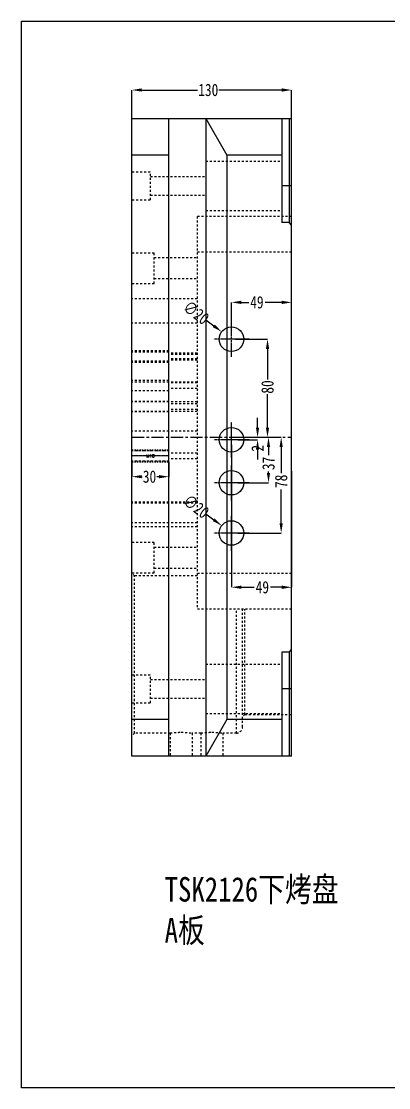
# Model space of a CAD drawing. Header units: millimetres. Extents: x 3267 to 5677, y -4731 to 2600.
# Drawn here: x 4198 to 4497, y -3152 to -2283 of the extents above; entities that cross this region are included whole.
import ezdxf
from ezdxf.enums import TextEntityAlignment as Align

# ---------------------------------------------------------------- set-up
doc = ezdxf.new("R2010")
doc.units = ezdxf.units.MM
doc.header["$LTSCALE"] = 16.335
doc.header["$PDMODE"] = 3
doc.header["$PDSIZE"] = 0.3125
doc.linetypes.add('CENTER', pattern=[0.6, 0.375, -0.075, 0.075, -0.075])
doc.linetypes.add('HIDDEN', pattern=[0.2, 0.1, -0.1])
doc.layers.get('0').update_dxf_attribs({"linetype": 'CONTINUOUS'})
doc.layers.get('Defpoints').update_dxf_attribs({"linetype": 'CONTINUOUS'})
doc.layers.add('21', color=7, linetype='CONTINUOUS')
doc.layers.add('DEFAULT_2', color=8, linetype='HIDDEN')
doc.layers.add('screw', color=33, linetype='CONTINUOUS', lineweight=13)
doc.styles.get("Standard").update_dxf_attribs({"font": 'txt', "width": 0.8})
doc.styles.add('TXT', font='txt.shx', dxfattribs={"bigfont": 'gbcbig.shx'})
doc.dimstyles.new('副本 STANDARD', dxfattribs={"dimtxt": 6, "dimasz": 4, "dimexe": 0, "dimexo": 0, "dimgap": 0, "dimtad": 0, "dimdsep": 46, "dimlunit": 6, "dimtxsty": 'Standard', "dimcen": 0, "dimclrd": 4, "dimclre": 4, "dimclrt": 6, "dimazin": 2, "dimtfac": 2, "dimtofl": 0, "dimtmove": 1, "dimatfit": 3, "dimfxl": 0, "dimtolj": 1, "dimtzin": 0, "dimarcsym": 0})

# ---------------------------------------------------------------- blocks, each defined once
blk = doc.blocks.new('*D534')
at = {"color": 4, "linetype": 'Continuous', "lineweight": -2}
for p, q in [((4369.48, -2628.45), (4369.48, -2744.44)), ((4418.48, -2649.89), (4418.48, -2744.44)), ((4377.48, -2744.44), (4387.96, -2744.44)), ((4410.48, -2744.44), (4401.3, -2744.44))]:
    blk.add_line(p, q, dxfattribs=at)
at = {"color": 4}
for points in [[(4377.48, -2743.11), (4377.48, -2745.77), (4369.48, -2744.44)], [(4410.48, -2743.11), (4410.48, -2745.77), (4418.48, -2744.44)]]:
    blk.add_solid(points, dxfattribs=at)
at = {"layer": 'Defpoints', "color": 0}
for p in [(4369.48, -2628.45), (4418.48, -2649.89), (4418.48, -2744.44)]:
    blk.add_point(p, dxfattribs=at)
at = {"color": 6, "insert": (4394.63, -2744.44), "char_height": 10, "attachment_point": 5}
blk.add_mtext('\\A1;49', dxfattribs=at)
blk = doc.blocks.new('*D535')
at = {"color": 4, "linetype": 'Continuous', "lineweight": -2}
for p, q in [((4369.48, -2537.98), (4369.48, -2512.22)), ((4377.48, -2512.22), (4383.52, -2512.22)), ((4410.48, -2512.22), (4396.85, -2512.22)), ((4418.48, -2528.39), (4418.48, -2512.22))]:
    blk.add_line(p, q, dxfattribs=at)
at = {"color": 4}
for points in [[(4377.48, -2510.89), (4377.48, -2513.55), (4369.48, -2512.22)], [(4410.48, -2510.89), (4410.48, -2513.55), (4418.48, -2512.22)]]:
    blk.add_solid(points, dxfattribs=at)
at = {"layer": 'Defpoints', "color": 0}
for p in [(4418.48, -2512.22), (4418.48, -2528.39), (4369.48, -2537.98)]:
    blk.add_point(p, dxfattribs=at)
at = {"color": 6, "insert": (4390.19, -2512.22), "char_height": 10, "attachment_point": 5}
blk.add_mtext('\\A1;49', dxfattribs=at)
blk = doc.blocks.new('*D536')
at = {"color": 4, "linetype": 'Continuous', "lineweight": -2}
for p, q in [((4372.77, -2542.21), (4398.82, -2542.21)), ((4398.82, -2550.21), (4398.82, -2575.16)), ((4398.82, -2614.21), (4398.82, -2587.16)), ((4388.23, -2622.21), (4398.82, -2622.21))]:
    blk.add_line(p, q, dxfattribs=at)
at = {"color": 4}
for points in [[(4397.49, -2550.21), (4400.16, -2550.21), (4398.82, -2542.21)], [(4397.49, -2614.21), (4400.16, -2614.21), (4398.82, -2622.21)]]:
    blk.add_solid(points, dxfattribs=at)
at = {"layer": 'Defpoints', "color": 0}
for p in [(4372.77, -2542.21), (4388.23, -2622.21), (4398.82, -2622.21)]:
    blk.add_point(p, dxfattribs=at)
at = {"color": 6, "insert": (4398.82, -2581.16), "char_height": 10, "attachment_point": 5, "rotation": 90}
blk.add_mtext('\\A1;80', dxfattribs=at)
blk = doc.blocks.new('*D537')
at = {"color": 4, "linetype": 'Continuous', "lineweight": -2}
for p, q in [((4390.71, -2614.21), (4390.71, -2606.21)), ((4374.56, -2622.21), (4390.71, -2622.21)), ((4374.56, -2624.21), (4390.71, -2624.21)), ((4390.71, -2632.21), (4390.71, -2640.21))]:
    blk.add_line(p, q, dxfattribs=at)
at = {"color": 4}
for points in [[(4389.38, -2614.21), (4392.04, -2614.21), (4390.71, -2622.21)], [(4389.38, -2632.21), (4392.04, -2632.21), (4390.71, -2624.21)]]:
    blk.add_solid(points, dxfattribs=at)
at = {"layer": 'Defpoints', "color": 0}
for p in [(4374.56, -2622.21), (4374.56, -2624.21), (4390.71, -2622.21)]:
    blk.add_point(p, dxfattribs=at)
at = {"color": 6, "insert": (4390.71, -2631.16), "char_height": 10, "attachment_point": 5, "rotation": 90}
blk.add_mtext('\\A1;2', dxfattribs=at)
blk = doc.blocks.new('*D538')
at = {"color": 4, "linetype": 'Continuous', "lineweight": -2}
for p, q in [((4374.56, -2622.21), (4399.63, -2622.21)), ((4399.63, -2630.21), (4399.63, -2636.85)), ((4399.63, -2651.21), (4399.63, -2650.18)), ((4374.56, -2659.21), (4399.63, -2659.21))]:
    blk.add_line(p, q, dxfattribs=at)
at = {"color": 4}
for points in [[(4398.3, -2630.21), (4400.97, -2630.21), (4399.63, -2622.21)], [(4398.3, -2651.21), (4400.97, -2651.21), (4399.63, -2659.21)]]:
    blk.add_solid(points, dxfattribs=at)
at = {"layer": 'Defpoints', "color": 0}
for p in [(4374.56, -2622.21), (4374.56, -2659.21), (4399.63, -2659.21)]:
    blk.add_point(p, dxfattribs=at)
at = {"color": 6, "insert": (4399.63, -2643.51), "char_height": 10, "attachment_point": 5, "rotation": 90}
blk.add_mtext('\\A1;37', dxfattribs=at)
blk = doc.blocks.new('*D539')
at = {"color": 4, "linetype": 'Continuous', "lineweight": -2}
for p, q in [((4374.56, -2622.21), (4409.95, -2622.21)), ((4409.95, -2630.21), (4409.95, -2651.4)), ((4409.95, -2692.21), (4409.95, -2664.73)), ((4374.56, -2700.21), (4409.95, -2700.21))]:
    blk.add_line(p, q, dxfattribs=at)
at = {"color": 4}
for points in [[(4408.62, -2630.21), (4411.28, -2630.21), (4409.95, -2622.21)], [(4408.62, -2692.21), (4411.28, -2692.21), (4409.95, -2700.21)]]:
    blk.add_solid(points, dxfattribs=at)
at = {"layer": 'Defpoints', "color": 0}
for p in [(4374.56, -2622.21), (4374.56, -2700.21), (4409.95, -2700.21)]:
    blk.add_point(p, dxfattribs=at)
at = {"color": 6, "insert": (4409.95, -2658.06), "char_height": 10, "attachment_point": 5, "rotation": 90}
blk.add_mtext('\\A1;78', dxfattribs=at)
blk = doc.blocks.new('*D540')
at = {"color": 4, "linetype": 'Continuous', "lineweight": -2}
blk.add_line((4348.7, -2684.59), (4355.09, -2689.4), dxfattribs=at)
at = {"color": 4}
blk.add_solid([(4355.89, -2688.33), (4354.29, -2690.46), (4361.49, -2694.21)], dxfattribs=at)
at = {"layer": 'Defpoints', "color": 0}
for p in [(4361.49, -2694.21), (4377.47, -2706.22)]:
    blk.add_point(p, dxfattribs=at)
at = {"color": 6, "insert": (4340.7, -2678.59), "char_height": 10, "attachment_point": 5, "rotation": 323.07565}
blk.add_mtext('\\A1;∅20', dxfattribs=at)
blk = doc.blocks.new('*D541')
at = {"color": 4, "linetype": 'Continuous', "lineweight": -2}
blk.add_line((4348.7, -2526.58), (4355.1, -2531.39), dxfattribs=at)
at = {"color": 4}
blk.add_solid([(4355.9, -2530.33), (4354.29, -2532.46), (4361.49, -2536.2)], dxfattribs=at)
at = {"layer": 'Defpoints', "color": 0}
for p in [(4361.49, -2536.2), (4377.47, -2548.22)]:
    blk.add_point(p, dxfattribs=at)
at = {"color": 6, "insert": (4340.71, -2520.57), "char_height": 10, "attachment_point": 5, "rotation": 323.04638}
blk.add_mtext('\\A1;∅20', dxfattribs=at)
blk = doc.blocks.new('*D542')
at = {"color": 4, "linetype": 'Continuous', "lineweight": -2}
for p, q in [((4288.48, -2362.21), (4288.48, -2339.12)), ((4296.48, -2339.12), (4341.92, -2339.12)), ((4410.48, -2339.12), (4359.25, -2339.12)), ((4418.48, -2362.21), (4418.48, -2339.12))]:
    blk.add_line(p, q, dxfattribs=at)
at = {"color": 4}
for points in [[(4296.48, -2337.79), (4296.48, -2340.46), (4288.48, -2339.12)], [(4410.48, -2337.79), (4410.48, -2340.46), (4418.48, -2339.12)]]:
    blk.add_solid(points, dxfattribs=at)
at = {"layer": 'Defpoints', "color": 0}
for p in [(4288.48, -2339.12), (4288.48, -2362.21), (4418.48, -2362.21)]:
    blk.add_point(p, dxfattribs=at)
at = {"color": 6, "insert": (4350.59, -2339.12), "char_height": 10, "attachment_point": 5}
blk.add_mtext('\\A1;130', dxfattribs=at)
blk = doc.blocks.new('*D566')
at = {"color": 4, "linetype": 'Continuous', "lineweight": -2}
for p, q in [((4288.48, -2642.38), (4288.48, -2654.3)), ((4318.48, -2642.38), (4318.48, -2654.3)), ((4296.48, -2654.3), (4296.76, -2654.3)), ((4310.48, -2654.3), (4308.76, -2654.3))]:
    blk.add_line(p, q, dxfattribs=at)
at = {"color": 4}
for points in [[(4296.48, -2652.97), (4296.48, -2655.63), (4288.48, -2654.3)], [(4310.48, -2652.97), (4310.48, -2655.63), (4318.48, -2654.3)]]:
    blk.add_solid(points, dxfattribs=at)
at = {"layer": 'Defpoints', "color": 0}
for p in [(4288.48, -2642.38), (4318.48, -2642.38), (4288.48, -2654.3)]:
    blk.add_point(p, dxfattribs=at)
at = {"color": 6, "insert": (4302.76, -2654.3), "char_height": 10, "attachment_point": 5}
blk.add_mtext('\\A1;30', dxfattribs=at)

msp = doc.modelspace()

# ---------------------------------------------------------------- linework, layer by layer
at = {"color": 7, "linetype": 'Continuous'}
for p, q in [((4288.476, -2882.213), (4288.476, -2362.213)), ((4288.476, -2362.213), (4418.476, -2362.213)), ((4318.476, -2882.213), (4318.476, -2362.213)), ((4348.476, -2362.213), (4348.476, -2882.213)), ((4348.476, -2362.213), (4365.796, -2392.213)), ((4410.476, -2362.213), (4410.476, -2447.213)), ((4416.476, -2362.213), (4416.476, -2447.213)), ((4418.476, -2882.213), (4418.476, -2362.213)), ((4318.476, -2392.213), (4288.476, -2392.213)), ((4365.796, -2392.213), (4365.796, -2852.213)), ((4410.476, -2392.213), (4365.796, -2392.213)), ((4418.476, -2417.213), (4410.476, -2417.213)), ((4416.476, -2447.213), (4410.476, -2447.213)), ((4418.476, -2449.213), (4416.476, -2447.213)), ((4416.476, -2797.213), (4410.476, -2797.213)), ((4410.476, -2797.213), (4410.476, -2882.213)), ((4416.476, -2797.213), (4418.476, -2795.213)), ((4416.476, -2797.213), (4416.476, -2882.213)), ((4418.476, -2827.213), (4410.476, -2827.213)), ((4318.476, -2852.213), (4288.476, -2852.213)), ((4365.796, -2852.213), (4348.476, -2882.213)), ((4410.476, -2852.213), (4365.796, -2852.213)), ((4418.476, -2882.213), (4288.476, -2882.213))]:
    msp.add_line(p, q, dxfattribs=at)
at = {"color": 1, "linetype": 'CENTER', "ltscale": 1.617141}
msp.add_line((4288.476, -2622.213), (4418.476, -2622.213), dxfattribs=at)
msp.add_lwpolyline([(4198.381, -2283.13), (5073.123, -2283.13), (5073.123, -3152.325), (4198.381, -3152.325)], close=True)
at = {"layer": '21', "color": 1, "linetype": 'CENTER', "ltscale": 0.248791}
for p, q in [((4369.48, -2556.612), (4369.48, -2527.812)), ((4383.88, -2542.212), (4355.08, -2542.212)), ((4369.48, -2638.613), (4369.48, -2609.813)), ((4383.88, -2624.213), (4355.08, -2624.213)), ((4369.48, -2673.613), (4369.48, -2644.813)), ((4383.88, -2659.213), (4355.08, -2659.213)), ((4369.48, -2714.613), (4369.48, -2685.813)), ((4383.88, -2700.213), (4355.08, -2700.213))]:
    msp.add_line(p, q, dxfattribs=at)
at = {"layer": '21', "color": 7, "linetype": 'Continuous'}
for centre in [(4369.48, -2542.212), (4369.48, -2624.213), (4369.48, -2659.213), (4369.48, -2700.213)]:
    msp.add_circle(centre, 10, dxfattribs=at)
at = {"layer": 'DEFAULT_2', "color": 8, "linetype": 'HIDDEN'}
for p, q in [((4348.476, -2397.213), (4410.476, -2397.213)), ((4288.476, -2405.713), (4303.476, -2405.713)), ((4303.476, -2428.711), (4303.476, -2405.714)), ((4303.476, -2409.713), (4348.476, -2409.713)), ((4303.476, -2424.713), (4348.476, -2424.713)), ((4288.476, -2428.713), (4303.476, -2428.713)), ((4341.48, -2442.213), (4341.48, -2762.213)), ((4418.476, -2442.213), (4341.48, -2442.213)), ((4348.476, -2437.213), (4410.476, -2437.213)), ((4288.476, -2471.743), (4306.476, -2471.743)), ((4306.476, -2496.741), (4306.476, -2471.744)), ((4306.476, -2475.743), (4341.48, -2475.743)), ((4418.476, -2471.213), (4341.48, -2471.213)), ((4306.476, -2492.743), (4341.48, -2492.743)), ((4288.476, -2496.743), (4306.476, -2496.743)), ((4341.48, -2509.243), (4288.476, -2509.243)), ((4341.48, -2529.243), (4288.476, -2529.243)), ((4318.476, -2551.727), (4288.476, -2551.727)), ((4318.476, -2552.732), (4288.476, -2552.732)), ((4341.48, -2553.727), (4318.476, -2553.727)), ((4341.48, -2554.732), (4318.476, -2554.732)), ((4318.476, -2560.227), (4288.476, -2560.227)), ((4318.476, -2561.232), (4288.476, -2561.232)), ((4341.48, -2558.227), (4318.476, -2558.227)), ((4341.48, -2559.232), (4318.476, -2559.232)), ((4318.476, -2575.847), (4288.476, -2575.847)), ((4341.48, -2577.182), (4288.476, -2577.182)), ((4341.48, -2577.847), (4318.476, -2577.847)), ((4318.476, -2584.347), (4288.476, -2584.347)), ((4341.48, -2582.347), (4318.476, -2582.347)), ((4318.476, -2592.932), (4288.476, -2592.932)), ((4341.48, -2593.182), (4288.476, -2593.182)), ((4341.48, -2594.932), (4318.476, -2594.932)), ((4341.48, -2601.182), (4288.476, -2601.182)), ((4318.476, -2601.432), (4288.476, -2601.432)), ((4341.48, -2599.432), (4318.476, -2599.432)), ((4341.48, -2617.182), (4288.476, -2617.182)), ((4318.476, -2633.132), (4288.476, -2633.132)), ((4318.476, -2641.632), (4288.476, -2641.632)), ((4341.48, -2635.132), (4318.476, -2635.132)), ((4341.48, -2639.632), (4318.476, -2639.632)), ((4341.48, -2675.183), (4288.476, -2675.183)), ((4341.48, -2675.97), (4288.476, -2675.97)), ((4341.48, -2691.97), (4288.476, -2691.97)), ((4341.48, -2695.183), (4288.476, -2695.183)), ((4288.476, -2707.743), (4306.476, -2707.743)), ((4306.476, -2732.741), (4306.476, -2707.744)), ((4306.476, -2711.743), (4341.48, -2711.743)), ((4306.476, -2728.743), (4341.48, -2728.743)), ((4288.476, -2732.743), (4306.476, -2732.743)), ((4290.476, -2735.13), (4288.476, -2733.13)), ((4290.476, -2863.28), (4290.476, -2735.13)), ((4341.48, -2735.13), (4290.476, -2735.13)), ((4418.476, -2733.213), (4341.48, -2733.213)), ((4418.476, -2762.213), (4341.48, -2762.213)), ((4373.476, -2863.28), (4373.476, -2762.213)), ((4378.476, -2858.278), (4378.476, -2762.213)), ((4380.476, -2848.212), (4380.476, -2762.213)), ((4348.476, -2807.213), (4410.476, -2807.213)), ((4288.476, -2815.713), (4303.476, -2815.713)), ((4303.476, -2838.711), (4303.476, -2815.714)), ((4303.476, -2819.713), (4348.476, -2819.713)), ((4288.476, -2838.713), (4303.476, -2838.713)), ((4303.476, -2834.713), (4348.476, -2834.713)), ((4348.476, -2847.213), (4410.476, -2847.213)), ((4380.476, -2848.212), (4378.476, -2850.212)), ((4380.476, -2848.212), (4418.476, -2848.212)), ((4290.476, -2863.28), (4288.476, -2865.28)), ((4319.476, -2863.28), (4290.476, -2863.28)), ((4319.476, -2863.28), (4319.476, -2882.213)), ((4344.476, -2863.28), (4337.476, -2863.28)), ((4337.476, -2863.28), (4337.476, -2882.213)), ((4344.476, -2863.28), (4344.476, -2882.213)), ((4373.476, -2863.28), (4362.476, -2863.28)), ((4362.476, -2863.28), (4362.476, -2882.213))]:
    msp.add_line(p, q, dxfattribs=at)
at = {"layer": 'DEFAULT_2', "color": 1, "linetype": 'CENTER', "ltscale": 0.373186}
msp.add_line((4318.476, -2637.382), (4288.476, -2637.382), dxfattribs=at)
at = {"layer": 'DEFAULT_2', "color": 8, "linetype": 'HIDDEN'}
msp.add_arc((4373.476, -2858.28), 5, 270, 0, dxfattribs=at)
for points, knots in [([(4319.476, -2863.28), (4319.479, -2863.278), (4319.494, -2863.279), (4319.526, -2863.272), (4319.581, -2863.266), (4319.695, -2863.249), (4319.892, -2863.223), (4320.188, -2863.184), (4320.565, -2863.136), (4321.017, -2863.081), (4321.541, -2863.022), (4322.368, -2862.936), (4323.537, -2862.831), (4325.073, -2862.729), (4326.74, -2862.661), (4327.89, -2862.645), (4328.476, -2862.645)], [0, 0, 0, 0, 0.0012113, 0.0048449, 0.0109006, 0.0193704, 0.0434146, 0.0766794, 0.1188536, 0.1694988, 0.2280837, 0.2940657, 0.4455212, 0.6180759, 0.8054158, 1, 1, 1, 1]), ([(4328.476, -2862.645), (4329.061, -2862.645), (4330.211, -2862.661), (4331.879, -2862.729), (4333.414, -2862.831), (4334.584, -2862.936), (4335.41, -2863.022), (4335.934, -2863.081), (4336.386, -2863.136), (4336.763, -2863.184), (4337.058, -2863.222), (4337.258, -2863.251), (4337.368, -2863.264), (4337.431, -2863.275), (4337.448, -2863.274), (4337.478, -2863.282), (4337.475, -2863.28)], [0, 0, 0, 0, 0.1945828, 0.3819257, 0.554486, 0.7059413, 0.7719231, 0.8305067, 0.8811501, 0.9233236, 0.956587, 0.98063, 0.9890996, 0.9951554, 0.9987889, 1, 1, 1, 1]), ([(4344.476, -2863.28), (4344.479, -2863.278), (4344.494, -2863.279), (4344.526, -2863.272), (4344.581, -2863.266), (4344.695, -2863.249), (4344.892, -2863.223), (4345.188, -2863.184), (4345.565, -2863.136), (4346.017, -2863.081), (4346.541, -2863.022), (4347.368, -2862.936), (4348.537, -2862.831), (4350.073, -2862.729), (4351.74, -2862.661), (4352.89, -2862.645), (4353.476, -2862.645)], [0, 0, 0, 0, 0.0012113, 0.0048449, 0.0109006, 0.0193704, 0.0434146, 0.0766794, 0.1188536, 0.1694988, 0.2280837, 0.2940657, 0.4455212, 0.6180759, 0.8054158, 1, 1, 1, 1]), ([(4353.476, -2862.645), (4354.061, -2862.645), (4355.211, -2862.661), (4356.879, -2862.729), (4358.414, -2862.831), (4359.584, -2862.936), (4360.41, -2863.022), (4360.934, -2863.081), (4361.386, -2863.136), (4361.763, -2863.184), (4362.058, -2863.222), (4362.258, -2863.251), (4362.368, -2863.264), (4362.431, -2863.275), (4362.448, -2863.274), (4362.478, -2863.282), (4362.475, -2863.28)], [0, 0, 0, 0, 0.1945828, 0.3819257, 0.554486, 0.7059413, 0.7719231, 0.8305067, 0.8811501, 0.9233236, 0.956587, 0.98063, 0.9890996, 0.9951554, 0.9987889, 1, 1, 1, 1])]:
    msp.add_open_spline(points, degree=3, knots=knots, dxfattribs=at)
at = {"layer": 'screw', "color": 92, "linetype": 'HIDDEN', "ltscale": 0.621977}
for p, q in [((4288.476, -2632.382), (4318.476, -2632.382)), ((4288.476, -2642.382), (4318.476, -2642.382))]:
    msp.add_line(p, q, dxfattribs=at)
at = {"layer": 'screw', "linetype": 'HIDDEN', "ltscale": 0.621977}
for p, q in [((4288.476, -2633.132), (4318.476, -2633.132)), ((4288.476, -2641.632), (4318.476, -2641.632))]:
    msp.add_line(p, q, dxfattribs=at)
at = {"layer": 'screw', "color": 1, "linetype": 'CENTER', "ltscale": 0.388736}
msp.add_line((4288.476, -2637.382), (4318.476, -2637.382), dxfattribs=at)

# ---------------------------------------------------------------- texts
at = {"insert": (4315.061, -2980.662), "char_height": 20, "width": 462.00082, "attachment_point": 1}
msp.add_mtext('{\\fSimSun|b0|i0|c134|p2;TSK2126下烤盘\\PA板}', dxfattribs=at)
at = {"layer": 'screw', "color": 222, "linetype": 'HIDDEN', "ltscale": 0.621977, "style": 'TXT'}
msp.add_text('M10', height=2.5, dxfattribs=at).set_placement((4303.476, -2637.382), align=Align.MIDDLE)

# ---------------------------------------------------------------- dimensions: what is measured, and where the dimension line sits
for base, p1, p2, picture, middle in [((4288.476, -2339.122), (4418.476, -2362.213), (4288.476, -2362.213), '*D542', (4350.587, -2339.122)), ((4418.476, -2512.221), (4369.48, -2537.979), (4418.476, -2528.395), '*D535', (4390.187, -2512.221)), ((4418.476, -2744.441), (4369.48, -2628.448), (4418.476, -2649.891), '*D534', (4394.63, -2744.441)), ((4288.476, -2654.299), (4318.476, -2642.382), (4288.476, -2642.382), '*D566', (4302.759, -2654.299))]:
    dim = msp.add_linear_dim(base=base, p1=p1, p2=p2, dimstyle='副本 STANDARD', override={"dimtxt": 10, "dimasz": 8, "dimfxl": 1.25})
    dim.commit()
    dim.dimension.update_dxf_attribs({"geometry": picture, "text_midpoint": middle, "dimtype": 160})
for p1, p2, picture, middle in [((4377.472, -2548.224), (4361.489, -2536.2), '*D541', (4340.712, -2520.57)), ((4377.475, -2706.22), (4361.486, -2694.205), '*D540', (4340.701, -2678.585))]:
    dim = msp.add_diameter_dim_2p(p1=p1, p2=p2, dimstyle='副本 STANDARD', override={"dimtxt": 10, "dimasz": 8, "dimfxl": 1.25})
    dim.commit()
    dim.dimension.update_dxf_attribs({"geometry": picture, "text_midpoint": middle})
for base, p1, p2, picture, middle in [((4398.824, -2622.213), (4372.774, -2542.212), (4388.232, -2622.213), '*D536', (4398.824, -2581.161)), ((4390.711, -2622.213), (4374.564, -2624.213), (4374.564, -2622.213), '*D537', (4390.711, -2631.161)), ((4399.635, -2659.213), (4374.564, -2622.213), (4374.564, -2659.213), '*D538', (4399.635, -2643.513)), ((4409.95, -2700.213), (4374.564, -2622.213), (4374.564, -2700.213), '*D539', (4409.95, -2658.065))]:
    dim = msp.add_linear_dim(base=base, p1=p1, p2=p2, angle=90, dimstyle='副本 STANDARD', override={"dimtxt": 10, "dimasz": 8, "dimfxl": 1.25})
    dim.commit()
    dim.dimension.update_dxf_attribs({"geometry": picture, "text_midpoint": middle, "dimtype": 160})

doc.saveas('drawing.dxf')
